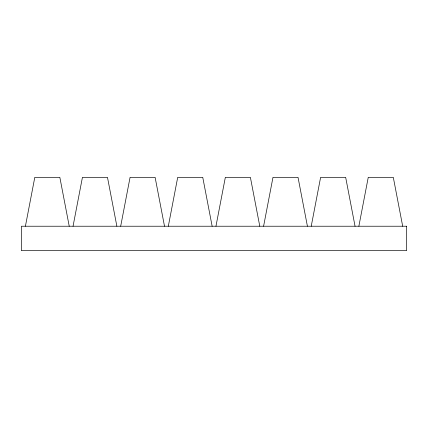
<?xml version="1.0" encoding="UTF-8"?>
<svg xmlns="http://www.w3.org/2000/svg" width="428" height="428" viewBox="0 0 428 428"><rect width="100%" height="100%" fill="white"/><g stroke="black" fill="none" stroke-linecap="round" stroke-linejoin="round"><path stroke-width="0.64" d="M25.413 226.225L34.802 177.32L59.84 177.32L69.234 226.225M73.049 226.225L82.438 177.32L107.476 177.32L116.871 226.225M120.685 226.225L130.075 177.32L155.113 177.32L164.507 226.225M168.322 226.225L177.711 177.32L202.749 177.32L212.144 226.225M215.958 226.225L225.347 177.32L250.385 177.32L259.78 226.225M263.594 226.225L272.984 177.32L298.022 177.32L307.416 226.225M311.231 226.225L320.62 177.32L345.658 177.32L355.053 226.225M358.867 226.225L368.257 177.32L393.295 177.32L402.689 226.225M406.6 226.225L21.4 226.225L21.4 250.68L406.6 250.68L406.6 226.225"/></g></svg>
